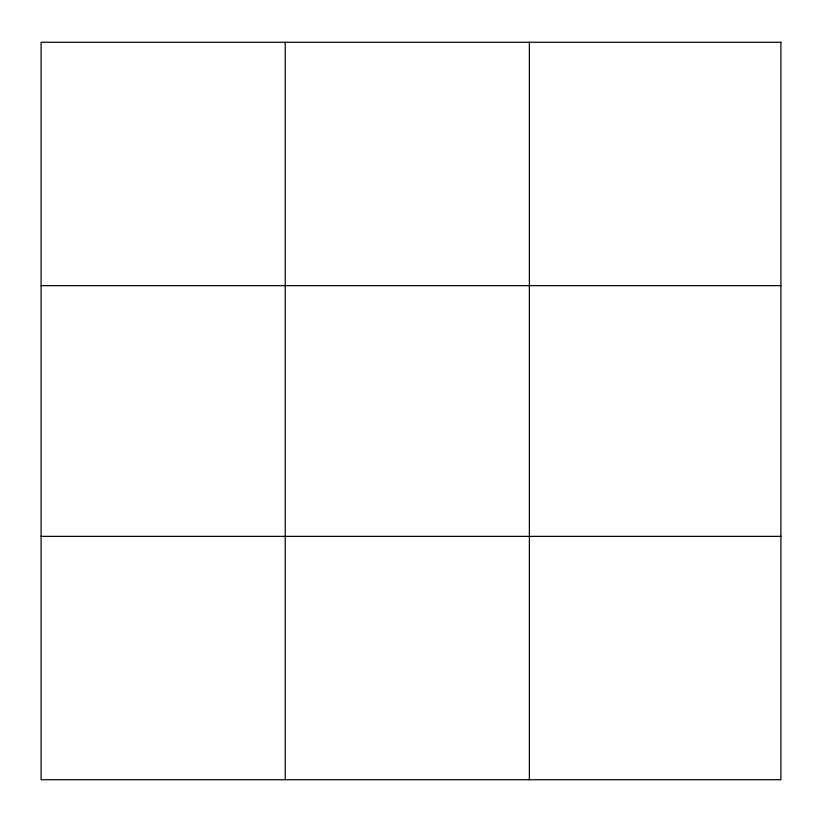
<?xml version="1.0" encoding="UTF-8"?>
<svg xmlns="http://www.w3.org/2000/svg" width="822" height="822" viewBox="0 0 822 822"><rect width="100%" height="100%" fill="white"/><g stroke="black" fill="none" stroke-linecap="round" stroke-linejoin="round"><path stroke-width="1.23" d="M285.234 779.729L285.234 42.271M529.368 779.729L529.368 42.271M41.1 285.635L780.9 285.635M41.1 536.365L780.9 536.365M780.9 42.271L780.9 779.729L41.1 779.729L41.1 42.271L780.9 42.271"/></g></svg>
